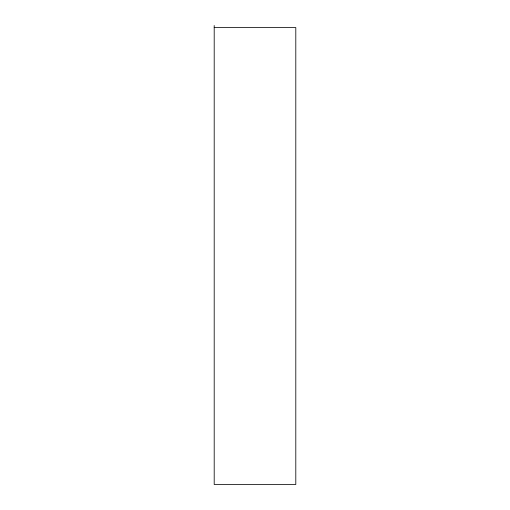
<?xml version="1.0" encoding="UTF-8"?>
<svg xmlns="http://www.w3.org/2000/svg" width="510" height="510" viewBox="0 0 510 510"><rect width="100%" height="100%" fill="white"/><g stroke="black" fill="none" stroke-linecap="round" stroke-linejoin="round"><path stroke-width="0.76" d="M214.2 27.559L295.8 27.559L295.8 484.5L214.2 484.5L214.2 25.5"/></g></svg>
